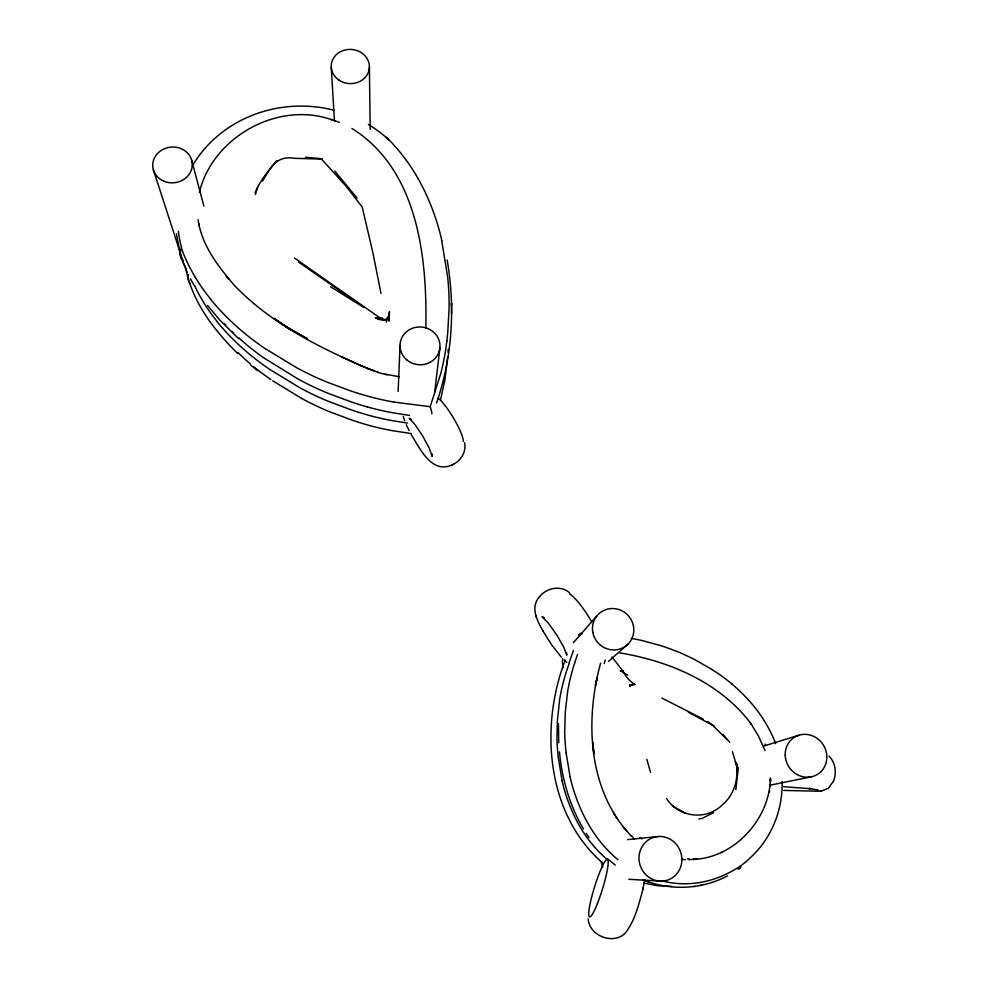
<?xml version="1.0" encoding="UTF-8"?>
<svg xmlns="http://www.w3.org/2000/svg" width="988" height="988" viewBox="0 0 988 988"><rect width="100%" height="100%" fill="white"/><g stroke="black" fill="none" stroke-linecap="round" stroke-linejoin="round"><path stroke-width="1.48" d="M389.371 314.159L389.383 311.591L388.951 321.051L389.371 314.159L386.382 322.051M436.56 403.018C452.282 357.298 455.456 307.54 447.119 260.005M782.163 781.471C782.78 809.604 771.838 837.775 751.065 857.004A114.929 109.668 63.1 0 1 741.741 865.093L740.111 866.278M558.467 723.661L558.739 742.803M255.41 194.377L257.572 187.535M542.869 630.85C537.497 621.18 530.457 608.225 538.546 597.962M398.139 391.47L400.017 345.516M448.021 352.21L448.182 349.295M425.816 327.868C427.273 257.263 417.949 169.738 351.913 128.44M738.345 767.429L735.825 789.61M736.949 771.764L736.566 763.082C738.567 778.371 734.615 794.784 722.203 804.924C706.247 820.769 678.633 817.582 666.604 798.551M740.951 865.723L740.284 868.156A55.106 10.312 56.7 0 1 737.826 868.921M447.663 356.717L445.032 379.133L440.5 400.103M566.532 652.66L566.791 655.168L563.703 647.066L556.899 635.16L548.328 623.156L542.042 616.673L544.326 617.871M434.671 392.199L439.895 348.035M446.835 341.156L445.921 348.072A281.988 260.671 -10.4 0 1 440.796 373.415L430.212 406.686A41.41 7.645 58.7 0 1 431.929 413.886M644.707 879.579L643.077 888.336M567.569 692.131L565.284 712.175L564.704 732.614A221.226 207.801 56.8 0 0 566.186 753.152M688.908 859.708L696.861 859.041L692.823 859.449C734.627 858.14 769.911 818.756 770.492 777.803M255.065 192.796C260.054 180.841 268.637 170.121 277.035 160.55M188.498 274.738L188.288 275.874A45.67 17.129 -38.6 0 0 190.351 283.741M431.966 453.863L432.164 456.407L429.261 448.144L422.827 436.214L414.997 424.605L409.23 418.295L411.181 419.431M769.306 792.351L769.64 790.659M588.181 918.877C589.009 935.685 613.202 945.232 625.12 933.228C635.037 920.668 638.816 904.44 642.879 889.249M642.756 889.78L643.213 887.743M634.827 684.338L629.714 685.141L634.827 684.338C629.85 681.51 625.54 676.348 623.156 671.247L611.881 656.995M199.391 192.388C212.556 137.122 277.9 100.628 331.82 119.746M600.593 663.133C585.6 718.054 587.576 783.855 625.355 829.463M574.633 662.837L577.461 654.538M453.122 464.459C460.951 460.581 466.62 451.59 464.558 442.772M604.137 663.578L605.286 660.095M569.137 662.602L573.509 650.388M569.273 663.195L566.556 671.173A199.823 188.584 57.7 0 0 559.69 699.282L557.405 720.215L556.936 738.135A211.938 199.613 57.5 0 0 558.331 757.833L562.024 780.409M833.464 781.273C836.848 772.999 835.49 762.452 828.969 756.055M565.247 660.058C539.633 726.575 546.241 813.791 602.458 862.87M833.526 781.138L828.376 788.276L821.065 791.178M389.124 316.037L385.481 319.729L377.416 318.84L385.481 319.729L379.071 319.655M262.549 181.026C271.206 167.12 276.344 155.227 294.609 158.339L321.458 159.056L345.504 185.509L362.176 206.986L372.884 252.743L380.973 293.374M539.386 596.888C546.352 587.835 561.048 584.773 569.804 593.022M538.324 598.246L539.609 596.591M573.411 642.669L597.135 615.598M608.485 661.417L627.899 644.213M713.546 812.642L702.332 818.286L698.887 819.04M411.243 434.621C420.036 448.49 431.336 474.055 451.985 465.015M451.677 465.163L453.43 464.298M727.44 875.874C701.529 889.731 670.049 890.781 642.916 879.925L648.82 881.988M721.055 852.656L721.87 852.274M763.798 746.039L798.637 735.294M770.899 785.028L811.531 776.753M700.504 885.409L701.554 885.223M694.07 886.582L695.107 886.397M783.595 790.412L820.361 791.265M819.855 791.326L821.584 791.116M627.59 839.615L657.452 836.589M671.63 886.397L657.662 885.742L643.694 883.05M382.381 318.013L379.8 317.753L294.449 258.029M623.156 671.247L620.39 671.025L623.156 671.247L623.576 673.05L627.8 675.026M783.595 786.732L810.345 788.659M305.465 157.265L322.335 158.772M628.837 879.295L661.268 881.148M430.212 406.686L393.718 402.067M687.376 858.844L689.451 859.029M681.522 859.338L685.4 859.696M810.209 788.646L818.039 789.968L816.73 789.585M411.267 433.547L392.804 430.743A251.335 230.809 7.7 0 1 367.573 424.988L360.855 422.988A310.034 281.913 8.6 0 1 351.827 420.061L330.276 412.021A269.181 246.37 7.7 0 1 301.525 398.374M399.35 376.761L381.701 373.55L367.326 368.462M409.501 415.405L393.372 412.873A261.24 238.713 7.8 0 1 367.116 406.883M407.439 423.074L393.125 420.789A256.855 235.218 7.8 0 1 367.314 414.911L360.447 412.861A316.765 287.175 8.7 0 1 351.209 409.872L329.165 401.647A275.072 251.038 7.8 0 1 299.759 387.704L270.292 369.747A248.284 227.277 6.5 0 1 217.187 321.853M619.575 652.858C668.925 660.972 719.202 682.115 750.324 722.808M385.234 374.353L387.259 374.798M661.787 880.827C684.128 886.755 708.198 883.482 728.625 872.91A114.46 109.174 62.7 0 0 740.098 866.278M367.116 406.858L360.114 404.796A322.125 291.337 8.7 0 1 350.715 401.758L328.275 393.385A279.752 254.743 7.8 0 1 298.351 379.194L264.599 358.36M334.228 120.511L339.316 122.327M330.918 119.462L335.006 120.746M371.525 370.08L373.526 370.685L360.744 365.523M377.663 372.328L378.441 372.612M369.006 369.129C320.668 348.171 271.749 324.237 234.724 285.742C218.397 266.772 201.589 245.222 198.094 219.645M362.213 366.276L341.403 356.693L343.824 357.891M685.462 813.21L672.47 805.986M661.898 698.071L703.197 719.091M688.352 712.212L712.607 725.229L726.946 739.543M301.538 398.362L272.725 380.8M330.622 286.804L364.016 307.577L298.45 261.981M711.805 669.432L696.824 660.762A245.444 234.366 77.2 0 0 691.575 658.045L683.276 654.105A191.277 183.262 71.9 0 0 676.904 651.388L665.9 647.325A279.098 265.451 79.6 0 0 660.033 645.399L641.57 640.409A218.286 208.826 74.6 0 0 631.406 638.433M707.544 721.475L714.472 726.378M641.805 838.936L639.866 837.626M265.735 348.949L296.437 367.61A286.125 259.733 7.9 0 0 327.065 382.146L350.048 390.692A329.412 296.956 8.8 0 0 359.669 393.804L366.844 395.916A267.217 243.431 7.9 0 0 393.73 402.054M633.382 838.306L634.321 838.948M270.897 379.565L269.107 378.318A239.602 220.04 6.3 0 1 253.755 366.758M615.252 865.068L607.509 858.72M566.877 662.38L564.173 660.046M250.829 365.251L257.584 370.624M617.92 859.708C601.05 845.703 588.342 827.129 579.882 806.998A165.354 156.66 58.8 0 1 570.027 776.716M732.059 684.141L736.925 688.426A170.677 163.415 69.4 0 1 740.395 691.699L742.939 694.206A193.858 185.658 72 0 1 746.977 698.38C759.327 711.434 769.244 726.847 775.666 743.643M606.632 859.004C591.071 845.679 579.264 828.277 571.397 809.431A158.413 150.423 59.6 0 1 561.987 780.421M238.688 338.785L219.348 319.532L207.529 305.416M237.787 353.593C213.692 329.906 191.783 301.13 185.497 267.242M631.937 836.12L632.938 837.182M631.542 836.391L625.602 829.759M722.858 734.38L729.737 742.26M561.332 657.181L551.477 644.621L542.659 630.48M622.823 826.388L626.948 831.353M334.784 171.048L357.051 198.045M210.605 299.08L209.295 297.462A190.079 174.221 3.5 0 1 195.414 277.492M217.348 321.742L216.088 320.174A182.644 168.232 3.2 0 1 202.738 300.945L201.737 299.203A184.2 169.615 3.3 0 1 194.475 285.384M622.23 671.185L623.576 673.05M750.942 723.661L758.352 735.838L765.07 750.621M750.015 722.376L751.386 724.29M586.168 833.255L588.971 837.379M613.338 812.754L616.907 818.336M195.426 277.48L194.377 275.689A191.709 175.654 3.5 0 1 183.175 253.002L181.335 247.84L180.421 251.594A47.523 18.562 -38.7 0 0 183.373 260.696M583.513 829.031C569.631 805.603 561.999 778.89 559.467 751.868M418.43 179.236L416.467 175.79A192.981 178.05 -4.4 0 0 404.487 157.87A223.337 206.233 -6.2 0 0 401.091 153.548L400.202 152.461A188.152 173.629 -4.4 0 0 386.32 137.184L388.074 139.382A46.485 19.501 -27.8 0 1 388.506 140.222M190.449 278.789L193.821 284.927M406.315 424.778L409.118 430.607M187.214 272.342L180.755 256.979L176.42 233.748M765.033 744.05L765.527 745.31M735.307 761.847L736.665 765.91M404.648 420.678L403.277 416.343M650.549 772.332L646.844 759.377M535.854 615.425L536.472 617.302M153.35 169.751L183.398 262.388M732.429 751.757L736.134 764.144M191.623 160.007L203.861 206.084M441.735 240.541L447.737 277.677A303.267 279.419 -11.1 0 1 449.046 309.046L447.799 331.783A354.235 324.681 -13.4 0 1 446.835 341.156M570.064 776.704L566.161 753.152M198.687 223.572L199.193 226.03M593.862 753.548L592.874 742.507L593.85 753.683M331.276 67.678L334.463 121.079M369.413 66.949L370.154 129.453M451.578 313.468L451.541 303.254L451.541 305.094M711.792 669.456A175.666 168.145 70 0 1 732.083 684.104M579.005 636.383A43.077 8.139 56.2 0 1 582.438 633.716M567.52 692.131A208.579 196.328 56.9 0 1 574.695 662.862M569.557 593.986A28.195 5.533 57 0 1 591.627 621.773M580.228 635.519A15.882 3.013 56.6 0 1 579.054 634.543M563.321 667.555A18.08 17.599 51.2 0 1 562.715 658.588M602.841 867.106A19.167 18.278 74.2 0 1 601.359 861.672M265.71 348.986A258.3 235.218 6.6 0 1 210.444 299.191M181.619 247.766A123.216 113.237 -0.4 0 1 178.383 231.316M192.351 165.885A123.216 113.237 -0.4 0 1 333.845 110.162M368.438 124.525A123.216 113.237 -0.4 0 1 386.086 137.394M264.574 358.409A249.05 227.586 6.4 0 1 238.59 337.661M233.674 333.055A249.05 227.586 6.4 0 1 232.057 331.486M225.783 325.089A249.05 227.586 6.4 0 1 224.276 323.471M418.48 179.211A266.785 246.086 -8.9 0 1 441.797 240.541M250.507 364.041A239.602 220.04 6.3 0 1 237.824 352.432M438.24 398.127A27.219 5.224 58.8 0 1 454.332 419.455A27.219 5.224 58.8 0 1 463.31 441.327M185.25 266.402A17.142 15.759 -6.9 0 1 183.892 263.821M770.307 784.262L770.245 785.868L770.307 784.262M597.073 678.077L595.48 685.388L597.073 678.077M632.369 684.351L629.578 686.154L633.172 684.326L632.369 684.351M811.481 788.795L809.147 788.523L811.481 788.795M381.133 319.099L375.23 317.679L384.048 319.914L381.133 319.099M307.354 338.736L286.853 327.189L274.145 318.383L290.978 329.967L284.791 325.855L307.354 338.736M228.722 279.135L226.487 276.405L228.722 279.135M770.479 781.236L770.418 778.742L770.479 781.236M785.213 755.141A21.835 20.402 57.8 0 0 817.002 774.654A21.835 20.402 57.8 0 0 815.853 737.53A21.835 20.402 57.8 0 0 785.213 755.141M592.788 632.234A21.032 20.34 46.1 0 0 626.491 645.473A21.032 20.34 46.1 0 0 620.118 609.991A21.032 20.34 46.1 0 0 592.788 632.234M639.347 854.052A22.452 21.304 71.2 0 0 667.592 880.098A22.452 21.304 71.2 0 0 674.335 842.282A22.452 21.304 71.2 0 0 639.347 854.052M338.933 80.09A19.118 17.092 3.8 0 0 369.29 68.703A19.118 17.092 3.8 0 0 342.7 50.709A19.118 17.092 3.8 0 0 338.933 80.09M163.662 181.1A19.797 17.87 -5.7 0 0 192.252 163.489A19.797 17.87 -5.7 0 0 161.587 150.213A19.797 17.87 -5.7 0 0 163.662 181.1M406.686 359.805A20.007 18.883 6.4 0 0 439.574 349.962A20.007 18.883 6.4 0 0 413.75 327.843A20.007 18.883 6.4 0 0 406.686 359.805M597.394 903.612A30.122 4.1 -72.8 0 0 607.41 859.387A30.122 4.1 -72.8 0 0 590.626 901.464A30.122 4.1 -72.8 0 0 597.394 903.612"/></g></svg>
